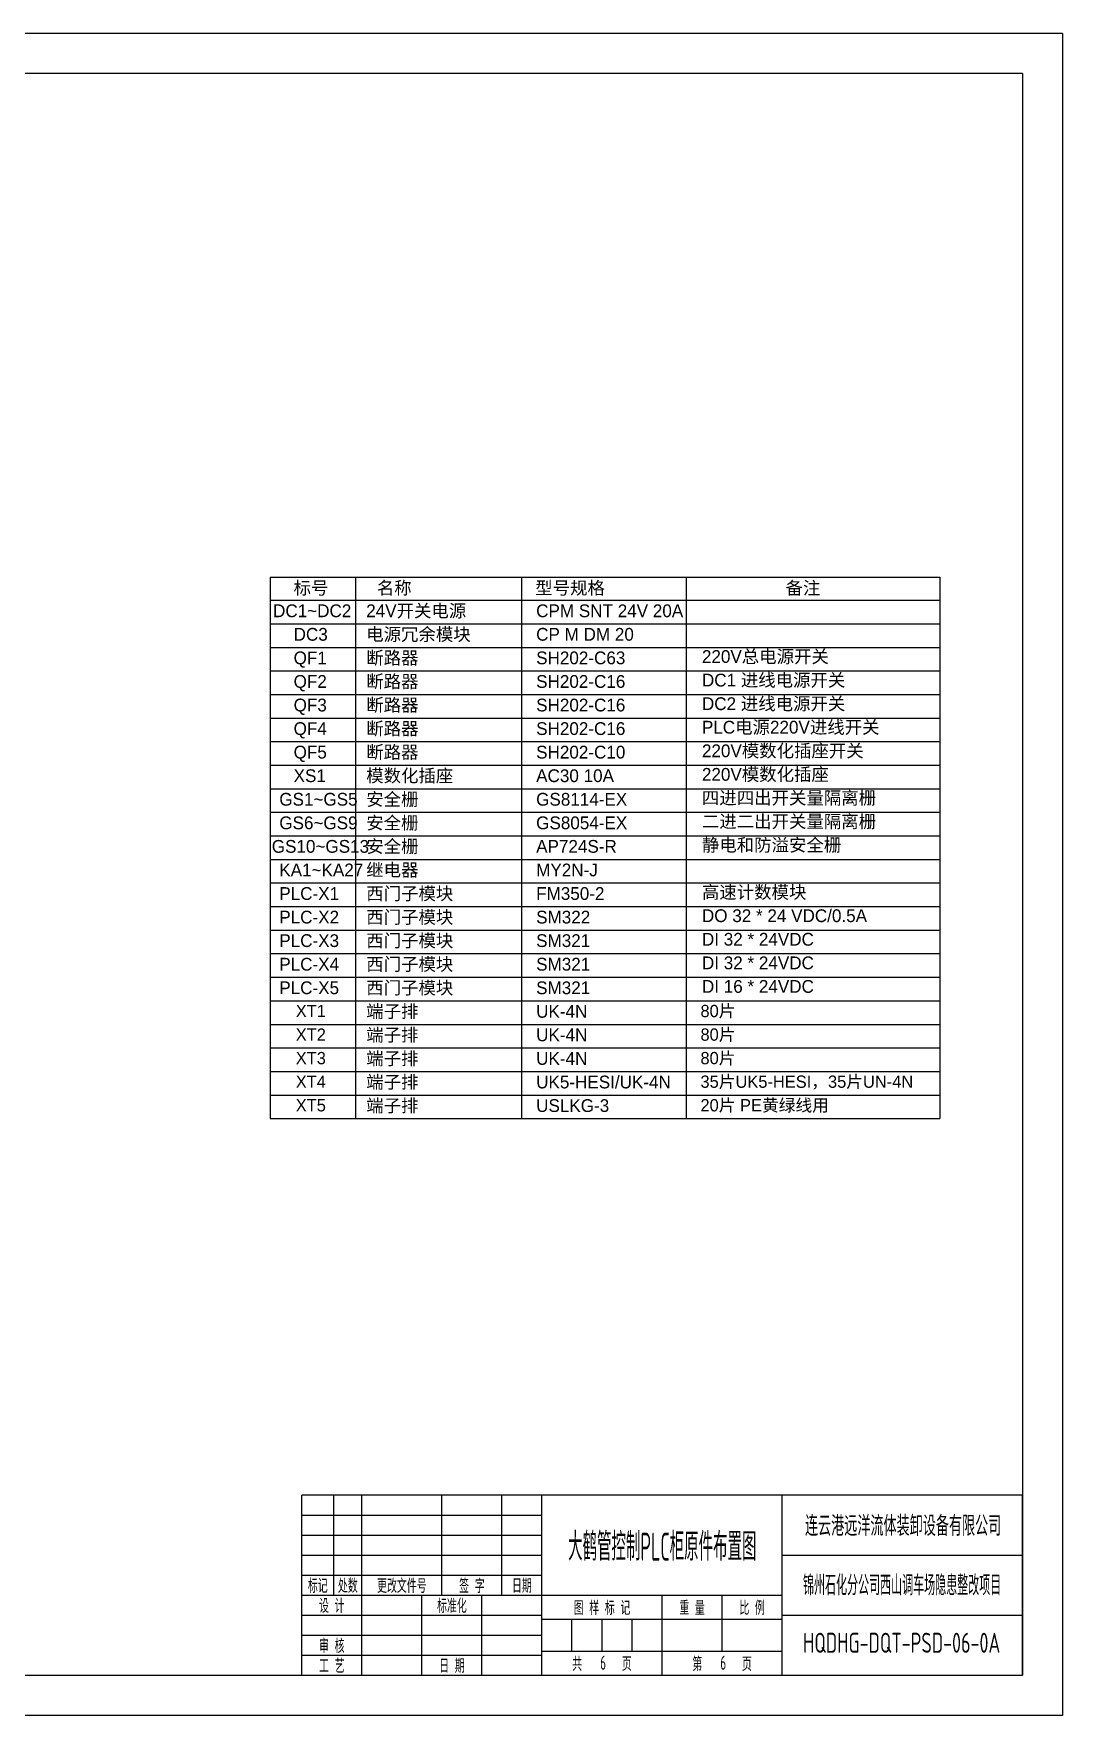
# Model space of a CAD drawing. Header units: millimetres. Extents: x 32626 to 72822, y 60047 to 123188.
# Drawn here: x 40997 to 43053, y 60047 to 63407 of the extents above; entities that cross this region are included whole.
import ezdxf
from ezdxf.enums import TextEntityAlignment as Align

# ---------------------------------------------------------------- set-up
doc = ezdxf.new("R2010")
doc.units = ezdxf.units.MM
doc.header["$LTSCALE"] = 10
for name, color, linetype in [('1轮廓实线层', 7, 'Continuous'), ('2细线层', 4, 'Continuous'), ('6文字层', 3, 'Continuous'), ('图框层', 7, 'Continuous')]:
    doc.layers.add(name, color=color, linetype=linetype)
doc.styles.get("Standard").update_dxf_attribs({"font": 'isocp.shx', "width": 0.707, "bigfont": 'hztxt.shx'})
doc.styles.add('样式 1', font='SIMYOU.TTF', dxfattribs={"width": 0.9, "height": 12})

msp = doc.modelspace()

# ---------------------------------------------------------------- linework, layer by layer
at = {"layer": '1轮廓实线层'}
for p, q in [((41469.7, 62321.3), (42807.7, 62321.3)), ((41469.7, 62321.3), (41469.7, 61239.3)), ((41640, 62321.3), (41640, 61239.3)), ((41972, 62321.3), (41972, 61239.3)), ((42301, 62321.3), (42301, 61239.3)), ((42807.7, 62321.3), (42807.7, 61239.3)), ((41469.7, 62275), (42807.7, 62275)), ((41469.7, 62227.9), (42807.7, 62227.9)), ((41469.7, 62180.8), (42807.7, 62180.8)), ((41469.7, 62133.8), (42807.7, 62133.8)), ((41469.7, 62086.7), (42807.7, 62086.7)), ((41469.7, 62039.6), (42807.7, 62039.6)), ((41469.7, 61992.5), (42807.7, 61992.5)), ((41469.7, 61945.5), (42807.7, 61945.5)), ((41469.7, 61898.4), (42807.7, 61898.4)), ((41469.7, 61851.3), (42807.7, 61851.3)), ((41469.7, 61804.2), (42807.7, 61804.2)), ((41469.7, 61757.2), (42807.7, 61757.2)), ((41469.7, 61710.1), (42807.7, 61710.1)), ((41469.7, 61663), (42807.7, 61663)), ((41469.7, 61615.9), (42807.7, 61615.9)), ((41469.7, 61568.9), (42807.7, 61568.9)), ((41469.7, 61521.8), (42807.7, 61521.8)), ((41469.7, 61474.7), (42807.7, 61474.7)), ((41469.7, 61474.7), (42807.7, 61474.7)), ((41469.7, 61427.6), (42807.7, 61427.6)), ((41469.7, 61380.5), (42807.7, 61380.5)), ((41469.7, 61333.5), (42807.7, 61333.5)), ((41469.7, 61286.4), (42807.7, 61286.4)), ((41469.7, 61239.3), (42807.7, 61239.3)), ((42972.6, 60487), (41532.6, 60487)), ((41532.6, 60127), (41532.6, 60487)), ((41532.6, 60127), (42972.6, 60127))]:
    msp.add_line(p, q, dxfattribs=at)
at = {"layer": '2细线层'}
for p, q in [((43052.6, 63407), (38300.6, 63407)), ((43052.6, 63407), (43052.6, 60047)), ((41596.6, 60287), (41596.6, 60487)), ((41652.6, 60287), (41652.6, 60487)), ((41812.6, 60287), (41812.6, 60487)), ((41932.6, 60287), (41932.6, 60487)), ((42012.6, 60127), (42012.6, 60487)), ((42492.6, 60127), (42492.6, 60487)), ((41532.6, 60447), (42012.6, 60447)), ((41532.6, 60407), (42012.6, 60407)), ((41532.6, 60367), (42012.6, 60367)), ((42492.6, 60367), (42972.6, 60367)), ((41532.6, 60327), (42012.6, 60327)), ((41532.6, 60287), (42492.6, 60287)), ((41652.6, 60127), (41652.6, 60287)), ((41772.6, 60127), (41772.6, 60287)), ((41892.6, 60127), (41892.6, 60287)), ((42252.6, 60127), (42252.6, 60287)), ((42372.6, 60175), (42372.6, 60287)), ((41532.6, 60247), (42012.6, 60247)), ((42492.6, 60247), (42972.6, 60247)), ((42012.6, 60239), (42492.6, 60239)), ((42072.6, 60175), (42072.6, 60239)), ((42132.6, 60175), (42132.6, 60239)), ((42192.6, 60175), (42192.6, 60239)), ((41532.6, 60207), (42012.6, 60207)), ((41532.6, 60167), (42012.6, 60167)), ((42012.6, 60175), (42492.6, 60175)), ((43052.6, 60047), (38300.6, 60047))]:
    msp.add_line(p, q, dxfattribs=at)
at = {"layer": '图框层'}
for p, q in [((42972.6, 63327), (38500.6, 63327)), ((42972.6, 63327), (42972.6, 60127)), ((42972.6, 60127), (42972.6, 60487)), ((38500.6, 60127), (42972.6, 60127))]:
    msp.add_line(p, q, dxfattribs=at)

# ---------------------------------------------------------------- texts
at = {"layer": '6文字层', "style": '样式 1'}
for s, height, p in [('标号', 25.51, (41516.3, 62286.7)), ('名称', 25.51, (41682.6, 62286.7)), ('型号规格', 25.51, (41999.2, 62286.7)), ('备注', 25.51, (42499.4, 62286.7)), ('DC1~DC2', 25.51, (41475.2, 62241.1)), ('24V开关电源', 25.51, (41661.4, 62241.1)), ('CPM SNT 24V 20A', 25.515, (42001, 62241.1)), ('DC3', 25.51, (41516.3, 62194.1)), ('电源冗余模块', 25.51, (41661.4, 62194.1)), ('CP M DM 20', 25.51, (42001, 62194.1)), ('QF1', 25.51, (41516.3, 62147)), ('断路器', 25.51, (41661.4, 62147)), ('SH202-C63', 25.51, (42001, 62147)), ('220V总电源开关', 25.51, (42332.3, 62149.7)), ('断路器', 25.51, (41661.4, 62099.9)), ('DC1 进线电源开关', 25.51, (42332.3, 62102.6)), ('QF2', 25.51, (41516.3, 62099.9)), ('SH202-C16', 25.51, (42001, 62099.9)), ('QF3', 25.51, (41516.3, 62052.8)), ('断路器', 25.51, (41661.4, 62052.8)), ('SH202-C16', 25.51, (42001, 62052.8)), ('DC2 进线电源开关', 25.51, (42332.3, 62055.5)), ('QF4', 25.51, (41516.3, 62005.7)), ('断路器', 25.51, (41661.4, 62005.7)), ('SH202-C16', 25.51, (42001, 62005.7)), ('PLC电源220V进线开关', 25.515, (42332.3, 62008.5)), ('QF5', 25.51, (41516.3, 61958.7)), ('断路器', 25.51, (41661.4, 61958.7)), ('SH202-C10', 25.51, (42001, 61958.7)), ('220V模数化插座开关', 25.515, (42332.3, 61961.4)), ('XS1', 25.51, (41516.3, 61911.6)), ('模数化插座', 25.51, (41661.4, 61911.6)), ('AC30 10A', 25.51, (42001, 61911.6)), ('220V模数化插座', 25.51, (42332.3, 61914.3)), ('安全栅', 25.51, (41661.4, 61864.5)), ('四进四出开关量隔离栅', 25.51, (42332.3, 61867.2)), ('GS1~GS5', 25.51, (41487.7, 61864.5)), ('GS8114-EX', 25.51, (42001, 61864.5)), ('GS6~GS9', 25.51, (41487.7, 61817.4)), ('安全栅', 25.51, (41661.4, 61817.4)), ('GS8054-EX', 25.51, (42001, 61817.4)), ('二进二出开关量隔离栅', 25.51, (42332.3, 61820.2)), ('GS10~GS13', 25.51, (41472.7, 61770.4)), ('安全栅', 25.51, (41661.4, 61770.4)), ('AP724S-R', 25.51, (42001, 61770.4)), ('静电和防溢安全栅', 25.51, (42332.3, 61773.1)), ('KA1~KA27', 25.51, (41487.7, 61723.3)), ('继电器', 25.51, (41661.4, 61723.3)), ('MY2N-J', 25.51, (42001, 61723.3)), ('PLC-X1', 25.51, (41487.7, 61676.2)), ('西门子模块', 25.51, (41661.4, 61676.2)), ('FM350-2', 25.51, (42001, 61676.2)), ('高速计数模块', 25.51, (42332.3, 61678.9)), ('西门子模块', 25.51, (41661.4, 61629.1)), ('DO 32 * 24 VDC/0.5A', 25.515, (42332.3, 61631.9)), ('PLC-X2', 25.51, (41487.7, 61629.1)), ('SM322', 25.51, (42001, 61629.1)), ('PLC-X3', 25.51, (41487.7, 61582.1)), ('西门子模块', 25.51, (41661.4, 61582.1)), ('SM321', 25.51, (42001, 61582.1)), ('DI 32 * 24VDC', 25.515, (42332.3, 61584.8)), ('PLC-X4', 25.51, (41487.7, 61535)), ('西门子模块', 25.51, (41661.4, 61535)), ('SM321', 25.51, (42001, 61535)), ('DI 32 * 24VDC', 25.515, (42332.3, 61537.7)), ('PLC-X5', 25.51, (41487.7, 61487.9)), ('西门子模块', 25.51, (41661.4, 61487.9)), ('SM321', 25.51, (42001, 61487.9)), ('DI 16 * 24VDC', 25.515, (42332.3, 61490.6)), ('XT1', 24.54, (41520.6, 61442)), ('端子排', 25.51, (41661.4, 61440.8)), ('UK-4N', 25.51, (42001, 61440.8)), ('80片', 24.54, (42329.4, 61442)), ('端子排', 25.51, (41661.4, 61393.8)), ('80片', 24.54, (42329.4, 61394.9)), ('XT2', 24.54, (41520.6, 61394.9)), ('UK-4N', 25.51, (42001, 61393.8)), ('XT3', 24.54, (41520.6, 61347.9)), ('端子排', 25.51, (41661.4, 61346.7)), ('UK-4N', 25.51, (42001, 61346.7)), ('80片', 24.54, (42329.4, 61347.9)), ('XT4', 24.54, (41520.6, 61300.8)), ('端子排', 25.51, (41661.4, 61299.6)), ('UK5-HESI/UK-4N', 25.515, (42001, 61299.6)), ('35片UK5-HESI，35片UN-4N', 24.542, (42329.4, 61300.8)), ('XT5', 24.54, (41520.6, 61253.7)), ('端子排', 25.51, (41661.4, 61252.5)), ('USLKG-3', 25.51, (42001, 61252.5)), ('20片 PE黄绿线用', 24.54, (42329.4, 61253.7))]:
    msp.add_text(s, height=height, dxfattribs=at).set_placement(p)
at = {"layer": '6文字层', "width": 0.707}
for s, p in [('标记', (41564.6, 60307)), ('处数', (41624.6, 60307)), (' 更改文件号 ', (41732.6, 60307)), (' 签 字 ', (41872.6, 60307)), (' 日期 ', (41972.6, 60307)), (' 设 计 ', (41592.6, 60267)), (' 标准化 ', (41832.6, 60267)), (' 图 样 标 记 ', (42132.6, 60263)), (' 比 例 ', (42432.6, 60263)), (' 重 量 ', (42312.6, 60263)), (' 审 核 ', (41592.6, 60187)), (' 工 艺 ', (41592.6, 60147)), (' 日 期 ', (41832.6, 60147)), ('共       页', (42132.6, 60151)), ('第       页', (42372.6, 60151))]:
    msp.add_text(s, height=28, dxfattribs=at).set_placement(p, align=Align.MIDDLE)
at = {"layer": '6文字层', "flags": 8}
for tag, height, width, p, p2 in [('连云港远洋流体装卸设备有限公司', 40, 0.662669, (42538.3, 60405.5), (42930.5, 60405.5)), ('大鹤管控制PLC柜原件布置图', 56, 0.515562, (42064.9, 60356.1), (42441.2, 60356.1)), ('锦州石化分公司西山调车场隐患整改项目', 40, 0.557752, (42534.3, 60286.8), (42930.5, 60286.8)), ('HQDHG-DQT-PSD-06-0A', 40, 0.67262, (42534.3, 60172), (42928.5, 60172)), ('6', 28, 0.674953, (42129.2, 60138.2), (42140.5, 60138.2)), ('6', 28, 0.674953, (42369.2, 60138.2), (42380.5, 60138.2))]:
    msp.add_attdef(tag, text='', height=height, dxfattribs=dict(at, width=width)).set_placement(p, p2, align=Align.FIT)

doc.saveas('drawing.dxf')
